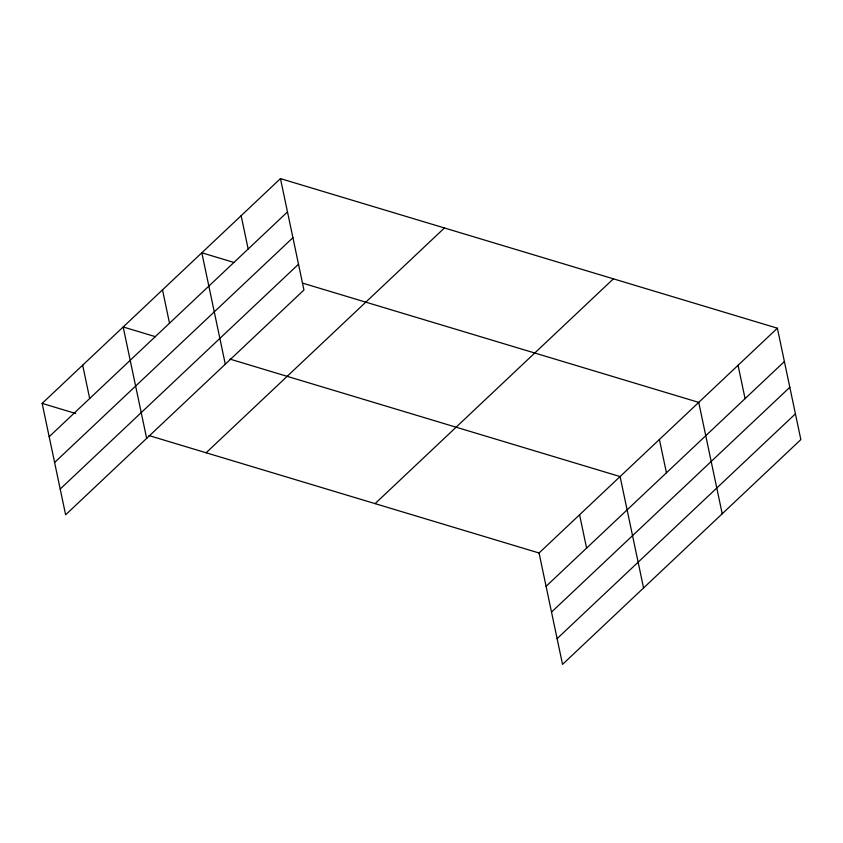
<?xml version="1.0" encoding="UTF-8"?>
<svg xmlns="http://www.w3.org/2000/svg" width="843" height="843" viewBox="0 0 843 843"><rect width="100%" height="100%" fill="white"/><g stroke="black" fill="none" stroke-linecap="round" stroke-linejoin="round"><path stroke-width="1.26" d="M280.466 178.611L303.944 290.003L65.628 514.799L42.15 403.397L280.466 178.611L777.372 328.201L800.85 439.603L562.534 664.389L539.056 552.997L777.372 328.201M49.168 436.727L287.484 211.93M54.605 462.491L292.911 237.694M60.201 489.035L298.506 264.238M206.135 452.765L444.44 227.968M375.082 503.629L613.398 278.833M546.085 586.317L784.401 361.531M551.512 612.081L789.828 387.295M557.107 638.625L795.423 413.839M234.122 262.51L201.825 252.784L225.292 364.187M302.447 283.079L698.731 402.385L722.209 513.777M155.481 336.694L123.173 326.968L146.65 438.371M230.013 359.129L620.09 476.569L643.567 587.961M42.15 403.397L75.691 413.502M148.99 435.568L539.056 552.997M738.057 365.293L745.075 398.613M659.405 439.477L666.434 472.797M579.573 514.778L586.602 548.108M241.14 215.692L248.169 249.022M162.499 289.876L169.517 323.206M82.667 365.188L89.685 398.507"/></g></svg>
